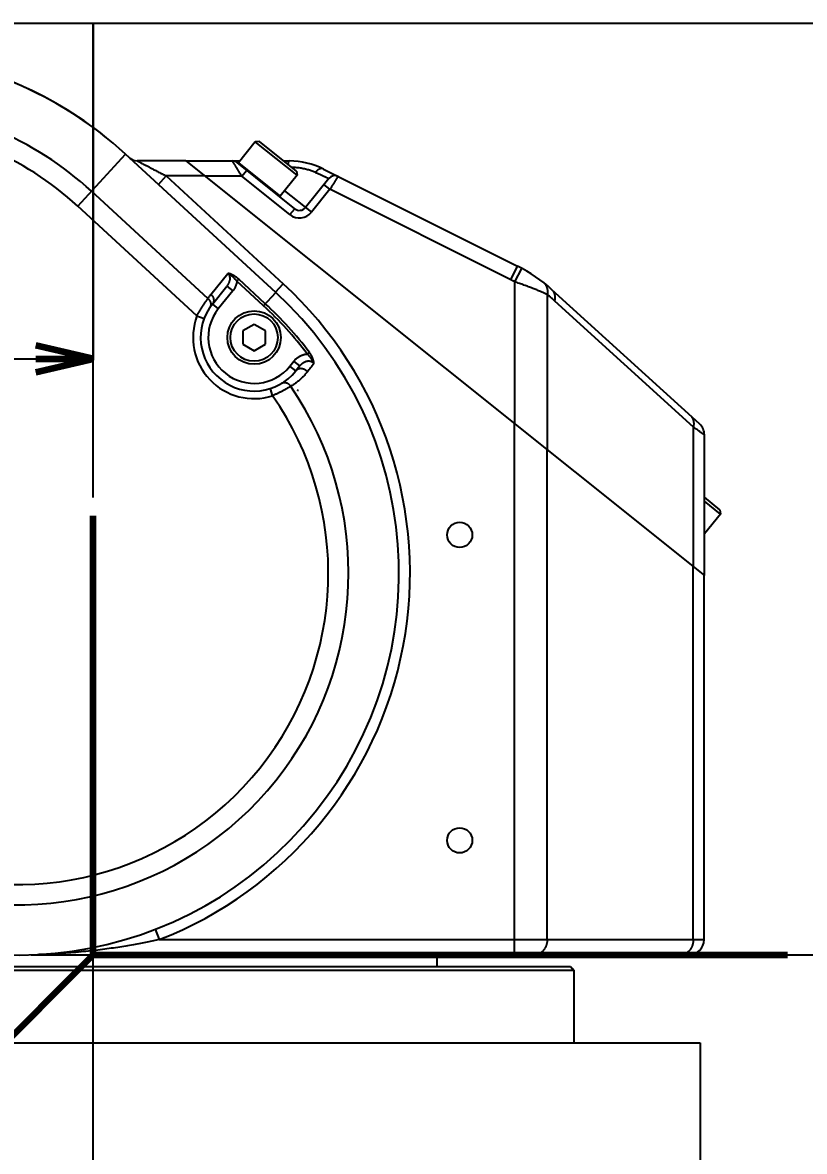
# Model space of a CAD drawing. Extents: x 0 to 4205, y 0 to 2970.
# Drawn here: x 2482.7 to 2585.1, y 548.4 to 696.3 of the extents above; entities that cross this region are included whole.
import ezdxf

# ---------------------------------------------------------------- set-up
doc = ezdxf.new("R2010")
doc.units = 0
doc.header["$LTSCALE"] = 231.275
doc.header["$PDMODE"] = 3
doc.header["$PDSIZE"] = 0.3125
doc.linetypes.add('CENTER', pattern=[0.6, 0.375, -0.075, 0.075, -0.075])
doc.layers.get('0').update_dxf_attribs({"linetype": 'CONTINUOUS'})
doc.layers.get('Defpoints').update_dxf_attribs({"linetype": 'CONTINUOUS'})
for name, color, linetype in [('5_ALL_CURVE', 7, 'CONTINUOUS'), ('95_ALL_DIM', 7, 'CONTINUOUS'), ('DEFAULT_1', 7, 'CENTER')]:
    doc.layers.add(name, color=color, linetype=linetype)
doc.layers.add('坐标轴', color=10, linetype='CONTINUOUS', lineweight=200)
doc.styles.get("Standard").update_dxf_attribs({"font": 'txt', "width": 0.8})
doc.dimstyles.new('DIMSTYLE_1', dxfattribs={"dimtxt": 20, "dimasz": 7.5, "dimexe": 0.18, "dimexo": 0.0625, "dimgap": 0.09, "dimtad": 1, "dimdec": 3, "dimdsep": 46, "dimtxsty": 'Standard', "dimblk": 'OPEN', "dimblk1": 'OPEN', "dimblk2": 'OPEN', "dimcen": 0.09, "dimadec": 0, "dimazin": 0, "dimtp": 0.001, "dimtm": 0.001, "dimtfac": 1, "dimtdec": 3, "dimtofl": 0, "dimtmove": 0, "dimatfit": 3, "dimldrblk": 'OPEN', "dimfxl": 1, "dimtolj": 1, "dimarcsym": 0})
doc.dimstyles.new('DIMSTYLE_3', dxfattribs={"dimtxt": 20, "dimasz": 7.5, "dimexe": 0.18, "dimexo": 0.0625, "dimgap": 0.09, "dimtad": 1, "dimdec": 3, "dimdsep": 46, "dimtxsty": 'Standard', "dimblk": 'OPEN', "dimblk1": 'OPEN', "dimblk2": 'OPEN', "dimcen": 0.09, "dimadec": 0, "dimazin": 0, "dimtp": 0.001, "dimtm": 0.001, "dimtfac": 1, "dimtdec": 3, "dimtofl": 0, "dimtmove": 0, "dimatfit": 3, "dimldrblk": 'OPEN', "dimfxl": 1, "dimtolj": 1, "dimarcsym": 0})

# ---------------------------------------------------------------- blocks, each defined once
blk = doc.blocks.new('_OPEN')
at = {"color": 0, "linetype": 'ByBlock'}
for p, q in [((0, 0), (-1, 0.233)), ((-1, -0.233), (0, 0)), ((-1, 0), (0, 0))]:
    blk.add_line(p, q, dxfattribs=at)
blk = doc.blocks.new('*D10')
at = {"layer": '95_ALL_DIM', "color": 0, "lineweight": -2, "transparency": 16777216}
for p, q in [((2391.97, 607.16), (2391.97, 301.06)), ((2491.97, 351.46), (2491.97, 301.06)), ((2484.47, 301.24), (2399.47, 301.24))]:
    blk.add_line(p, q, dxfattribs=at)
at = {"layer": 'Defpoints', "color": 0, "transparency": 16777216}
for p in [(2391.97, 607.22), (2491.97, 351.52), (2391.97, 301.24)]:
    blk.add_point(p, dxfattribs=at)
at = {"layer": '95_ALL_DIM', "color": 0, "lineweight": -2, "transparency": 16777216, "xscale": 7.5, "yscale": 7.5, "zscale": 7.5, "rotation": 180}
blk.add_blockref('_OPEN', (2391.97, 301.24), dxfattribs=at)
at = {"layer": '95_ALL_DIM', "color": 0, "lineweight": -2, "transparency": 16777216, "xscale": 7.5, "yscale": 7.5, "zscale": 7.5}
blk.add_blockref('_OPEN', (2491.97, 301.24), dxfattribs=at)
at = {"layer": '95_ALL_DIM', "color": 0, "transparency": 16777216, "insert": (2441.55, 311.33), "char_height": 20, "attachment_point": 5}
blk.add_mtext('\\A1;100', dxfattribs=at)
blk = doc.blocks.new('*D12')
at = {"layer": '95_ALL_DIM', "color": 0, "lineweight": -2, "transparency": 16777216}
for p, q in [((2481.59, 696.17), (2918.03, 696.17)), ((2917.85, 383.67), (2917.85, 688.67)), ((2588.41, 376.17), (2918.03, 376.17))]:
    blk.add_line(p, q, dxfattribs=at)
at = {"layer": 'Defpoints', "color": 0, "transparency": 16777216}
for p in [(2481.53, 696.17), (2917.85, 696.17), (2588.35, 376.17)]:
    blk.add_point(p, dxfattribs=at)
at = {"layer": '95_ALL_DIM', "color": 0, "lineweight": -2, "transparency": 16777216, "xscale": 7.5, "yscale": 7.5, "zscale": 7.5}
for p, rotation in [((2917.85, 696.17), 90), ((2917.85, 376.17), 270)]:
    blk.add_blockref('_OPEN', p, dxfattribs=dict(at, rotation=rotation))
at = {"layer": '95_ALL_DIM', "color": 0, "transparency": 16777216, "insert": (2907.76, 534.78), "char_height": 20, "attachment_point": 5, "rotation": 90}
blk.add_mtext('\\A1;320', dxfattribs=at)
blk = doc.blocks.new('*D14')
at = {"layer": '95_ALL_DIM', "color": 0, "lineweight": -2, "transparency": 16777216}
for p, q in [((2573.81, 769.39), (2868.03, 769.39)), ((2867.85, 383.67), (2867.85, 761.89)), ((2572.03, 376.17), (2868.03, 376.17))]:
    blk.add_line(p, q, dxfattribs=at)
at = {"layer": 'Defpoints', "color": 0, "transparency": 16777216}
for p in [(2573.74, 769.39), (2867.85, 769.39), (2571.97, 376.17)]:
    blk.add_point(p, dxfattribs=at)
at = {"layer": '95_ALL_DIM', "color": 0, "lineweight": -2, "transparency": 16777216, "xscale": 7.5, "yscale": 7.5, "zscale": 7.5}
for p, rotation in [((2867.85, 769.39), 90), ((2867.85, 376.17), 270)]:
    blk.add_blockref('_OPEN', p, dxfattribs=dict(at, rotation=rotation))
at = {"layer": '95_ALL_DIM', "color": 0, "transparency": 16777216, "insert": (2857.76, 573.88), "char_height": 20, "attachment_point": 5, "rotation": 90}
blk.add_mtext('\\A1;393.3', dxfattribs=at)
blk = doc.blocks.new('*D15')
at = {"layer": '95_ALL_DIM', "color": 0, "lineweight": -2, "transparency": 16777216}
for p, q in [((2517.44, 946.17), (2918.03, 946.17)), ((2917.85, 703.67), (2917.85, 938.67)), ((2517.68, 696.17), (2918.03, 696.17))]:
    blk.add_line(p, q, dxfattribs=at)
at = {"layer": 'Defpoints', "color": 0, "transparency": 16777216}
for p in [(2517.38, 946.17), (2917.85, 946.17), (2517.61, 696.17)]:
    blk.add_point(p, dxfattribs=at)
at = {"layer": '95_ALL_DIM', "color": 0, "lineweight": -2, "transparency": 16777216, "xscale": 7.5, "yscale": 7.5, "zscale": 7.5}
for p, rotation in [((2917.85, 946.17), 90), ((2917.85, 696.17), 270)]:
    blk.add_blockref('_OPEN', p, dxfattribs=dict(at, rotation=rotation))
at = {"layer": '95_ALL_DIM', "color": 0, "transparency": 16777216, "insert": (2907.76, 824.99), "char_height": 20, "attachment_point": 5, "rotation": 90}
blk.add_mtext('\\A1;250', dxfattribs=at)
blk = doc.blocks.new('*D16')
at = {"layer": '95_ALL_DIM', "color": 0, "lineweight": -2, "transparency": 16777216}
for p, q in [((2397.03, 1196.17), (2968.03, 1196.17)), ((2967.85, 1188.67), (2967.85, 383.67)), ((2587.03, 376.17), (2968.03, 376.17))]:
    blk.add_line(p, q, dxfattribs=at)
at = {"layer": 'Defpoints', "color": 0, "transparency": 16777216}
for p in [(2396.97, 1196.17), (2586.97, 376.17), (2967.85, 376.17)]:
    blk.add_point(p, dxfattribs=at)
at = {"layer": '95_ALL_DIM', "color": 0, "lineweight": -2, "transparency": 16777216, "xscale": 7.5, "yscale": 7.5, "zscale": 7.5}
for p, rotation in [((2967.85, 1196.17), 90), ((2967.85, 376.17), 270)]:
    blk.add_blockref('_OPEN', p, dxfattribs=dict(at, rotation=rotation))
at = {"layer": '95_ALL_DIM', "color": 0, "transparency": 16777216, "insert": (2957.76, 762.1), "char_height": 20, "attachment_point": 5, "rotation": 90}
blk.add_mtext('\\A1;820', dxfattribs=at)
blk = doc.blocks.new('*D22')
at = {"layer": '95_ALL_DIM', "color": 0, "lineweight": -2, "transparency": 16777216}
for p, q in [((2724.91, 904.01), (2560.69, 801.49)), ((2391.97, 696.08), (2391.97, 696.26)), ((2391.88, 696.17), (2392.06, 696.17))]:
    blk.add_line(p, q, dxfattribs=at)
at = {"layer": 'Defpoints', "color": 0, "transparency": 16777216}
for p in [(2554.33, 797.52), (2391.97, 696.17)]:
    blk.add_point(p, dxfattribs=at)
at = {"layer": '95_ALL_DIM', "color": 0, "lineweight": -2, "transparency": 16777216, "xscale": 7.5, "yscale": 7.5, "zscale": 7.5, "rotation": 211.9750392818408}
blk.add_blockref('_OPEN', (2554.33, 797.52), dxfattribs=at)
at = {"layer": '95_ALL_DIM', "color": 0, "transparency": 16777216, "insert": (2669.72, 881.45), "char_height": 20, "attachment_point": 5, "rotation": 31.975}
blk.add_mtext('\\A1;R191.5 *2', dxfattribs=at)
blk = doc.blocks.new('*D33')
at = {"layer": 'Defpoints', "color": 0, "transparency": 16777216}
for p in [(2568.84, 574.17), (2506.97, 376.17), (2759.79, 376.17)]:
    blk.add_point(p, dxfattribs=at)
at = {"layer": '坐标轴', "color": 0, "lineweight": -2, "transparency": 16777216}
for p, q in [((2568.9, 574.17), (2759.97, 574.17)), ((2759.79, 566.67), (2759.79, 383.67)), ((2507.03, 376.17), (2759.97, 376.17))]:
    blk.add_line(p, q, dxfattribs=at)
at = {"layer": '坐标轴', "color": 0, "lineweight": -2, "transparency": 16777216, "xscale": 7.5, "yscale": 7.5, "zscale": 7.5}
for p, rotation in [((2759.79, 574.17), 90), ((2759.79, 376.17), 270)]:
    blk.add_blockref('_OPEN', p, dxfattribs=dict(at, rotation=rotation))
at = {"layer": '坐标轴', "color": 0, "transparency": 16777216, "insert": (2749.7, 471), "char_height": 20, "attachment_point": 5, "rotation": 90}
blk.add_mtext('\\A1;198', dxfattribs=at)
blk = doc.blocks.new('*D34')
at = {"layer": 'Defpoints', "color": 0, "transparency": 16777216}
for p in [(2391.97, 696.08), (2491.97, 696.08), (2491.97, 652.23)]:
    blk.add_point(p, dxfattribs=at)
at = {"layer": '坐标轴', "color": 0, "lineweight": -2, "transparency": 16777216}
for p, q in [((2391.97, 696.01), (2391.97, 652.05)), ((2491.97, 696.01), (2491.97, 652.05)), ((2399.47, 652.23), (2484.47, 652.23))]:
    blk.add_line(p, q, dxfattribs=at)
at = {"layer": '坐标轴', "color": 0, "lineweight": -2, "transparency": 16777216, "xscale": 7.5, "yscale": 7.5, "zscale": 7.5, "rotation": 180}
blk.add_blockref('_OPEN', (2391.97, 652.23), dxfattribs=at)
at = {"layer": '坐标轴', "color": 0, "lineweight": -2, "transparency": 16777216, "xscale": 7.5, "yscale": 7.5, "zscale": 7.5}
blk.add_blockref('_OPEN', (2491.97, 652.23), dxfattribs=at)
at = {"layer": '坐标轴', "color": 0, "transparency": 16777216, "insert": (2441.97, 662.32), "char_height": 20, "attachment_point": 5}
blk.add_mtext('\\A1;100', dxfattribs=at)
blk = doc.blocks.new('*D35')
at = {"layer": 'Defpoints', "color": 0, "transparency": 16777216}
for p in [(2491.97, 696.19), (2491.97, 574.17), (2641.31, 574.17)]:
    blk.add_point(p, dxfattribs=at)
at = {"layer": '坐标轴', "color": 0, "lineweight": -2, "transparency": 16777216}
for p, q in [((2492.03, 696.19), (2641.49, 696.19)), ((2641.31, 688.69), (2641.31, 581.67)), ((2492.03, 574.17), (2641.49, 574.17))]:
    blk.add_line(p, q, dxfattribs=at)
at = {"layer": '坐标轴', "color": 0, "lineweight": -2, "transparency": 16777216, "xscale": 7.5, "yscale": 7.5, "zscale": 7.5}
for p, rotation in [((2641.31, 696.19), 90), ((2641.31, 574.17), 270)]:
    blk.add_blockref('_OPEN', p, dxfattribs=dict(at, rotation=rotation))
at = {"layer": '坐标轴', "color": 0, "transparency": 16777216, "insert": (2631.22, 635.18), "char_height": 20, "attachment_point": 5, "rotation": 90}
blk.add_mtext('\\A1;122.019', dxfattribs=at)
blk = doc.blocks.new('*D36')
at = {"layer": 'Defpoints', "color": 0, "transparency": 16777216}
for p in [(2391.97, 946.17), (2391.97, 696.17), (2673.47, 696.17)]:
    blk.add_point(p, dxfattribs=at)
at = {"layer": '坐标轴', "color": 0, "lineweight": -2, "transparency": 16777216}
for p, q in [((2392.03, 946.17), (2673.65, 946.17)), ((2673.47, 938.67), (2673.47, 703.67)), ((2392.03, 696.17), (2673.65, 696.17))]:
    blk.add_line(p, q, dxfattribs=at)
at = {"layer": '坐标轴', "color": 0, "lineweight": -2, "transparency": 16777216, "xscale": 7.5, "yscale": 7.5, "zscale": 7.5}
for p, rotation in [((2673.47, 946.17), 90), ((2673.47, 696.17), 270)]:
    blk.add_blockref('_OPEN', p, dxfattribs=dict(at, rotation=rotation))
at = {"layer": '坐标轴', "color": 0, "transparency": 16777216, "insert": (2663.38, 821.17), "char_height": 20, "attachment_point": 5, "rotation": 90}
blk.add_mtext('\\A1;250', dxfattribs=at)
blk = doc.blocks.new('*D40')
at = {"layer": 'Defpoints', "color": 0, "transparency": 16777216}
for p in [(2391.97, 696.17), (2491.97, 376.17), (2939.45, 376.17)]:
    blk.add_point(p, dxfattribs=at)
at = {"layer": '坐标轴', "color": 0, "lineweight": -2, "transparency": 16777216}
for p, q in [((2392.03, 696.17), (2939.63, 696.17)), ((2939.45, 688.67), (2939.45, 383.67)), ((2492.03, 376.17), (2939.63, 376.17))]:
    blk.add_line(p, q, dxfattribs=at)
at = {"layer": '坐标轴', "color": 0, "lineweight": -2, "transparency": 16777216, "xscale": 7.5, "yscale": 7.5, "zscale": 7.5}
for p, rotation in [((2939.45, 696.17), 90), ((2939.45, 376.17), 270)]:
    blk.add_blockref('_OPEN', p, dxfattribs=dict(at, rotation=rotation))
at = {"layer": '坐标轴', "color": 0, "transparency": 16777216, "insert": (2929.36, 536.17), "char_height": 20, "attachment_point": 5, "rotation": 90}
blk.add_mtext('\\A1;320', dxfattribs=at)

msp = doc.modelspace()

# ---------------------------------------------------------------- linework, layer by layer
for p, q in [((2513.1982, 680.6311), (2511.0118, 677.898)), ((2513.7604, 680.6935), (2513.1982, 680.6311)), ((2518.6643, 676.2582), (2513.1982, 680.6311)), ((2518.6018, 676.8204), (2513.7604, 680.6935)), ((2489.9474, 672.2249), (2496.2109, 679.0269)), ((2515.8814, 660.9135), (2496.2109, 679.0269)), ((2504.1118, 678.1674), (2497.7239, 678.1674)), ((2504.1118, 678.1674), (2572.012, 623.8473)), ((2504.1557, 678.1323), (2511.1992, 678.1323)), ((2518.3675, 671.8853), (2510.8328, 677.9132)), ((2511.0118, 677.898), (2516.4778, 673.5252)), ((2516.962, 678.1323), (2517.6513, 678.1323)), ((2522.1235, 677.0765), (2547.5443, 664.3661)), ((2500.5113, 675.0668), (2501.5248, 676.1674)), ((2506.6118, 676.1674), (2501.5248, 676.1674)), ((2501.5248, 676.1674), (2516.8536, 662.0521)), ((2511.4581, 676.1323), (2506.6557, 676.1323)), ((2511.4581, 676.1323), (2512.0828, 676.9132)), ((2517.7428, 671.1045), (2511.4581, 676.1323)), ((2518.6643, 676.2582), (2516.4778, 673.5252)), ((2518.6018, 676.8204), (2518.6643, 676.2582)), ((2522.8168, 675.8461), (2519.7731, 672.0415)), ((2507.0028, 660.1205), (2491.7417, 674.1735)), ((2517.0401, 674.2279), (2520.554, 671.4168)), ((2522.9588, 674.4228), (2520.554, 671.4168)), ((2522.9588, 674.4228), (2522.1779, 675.0475)), ((2546.6499, 662.5773), (2522.9588, 674.4228)), ((2505.5647, 657.8439), (2489.9474, 672.2249)), ((2517.7428, 671.1045), (2518.3675, 671.8853)), ((2546.6499, 662.5773), (2547.5443, 664.3661)), ((2547.1716, 662.3057), (2548.124, 664.0643)), ((2507.3978, 660.6588), (2509.6053, 663.4182)), ((2510.7879, 662.386), (2511.0271, 662.6458)), ((2514.2779, 659.1722), (2510.7879, 662.386)), ((2514.5172, 659.432), (2511.0271, 662.6458)), ((2547.1716, 643.7196), (2547.1716, 662.3057)), ((2507.5806, 659.3846), (2509.4754, 661.7532)), ((2510.2563, 661.1285), (2508.3614, 658.7599)), ((2509.4754, 661.7532), (2510.2563, 661.1285)), ((2514.2779, 659.1722), (2515.8814, 660.9135)), ((2515.8402, 660.9515), (2516.8536, 662.0521)), ((2571.3573, 643.7274), (2552.0535, 661.2764)), ((2507.5806, 659.3846), (2508.3614, 658.7599)), ((2551.4664, 640.2837), (2551.4664, 660.6095)), ((2570.6016, 643.2733), (2552.426, 659.7965)), ((2505.5647, 657.8439), (2506.5, 657.4899)), ((2513.0467, 656.7317), (2511.5571, 655.8717)), ((2514.5362, 655.8717), (2513.0467, 656.7317)), ((2511.5571, 655.8717), (2511.5571, 654.1517)), ((2514.5362, 654.1517), (2514.5362, 655.8717)), ((2511.5571, 654.1517), (2513.0467, 653.2917)), ((2513.0467, 653.2917), (2514.5362, 654.1517)), ((2517.7319, 651.2636), (2518.2685, 651.9343)), ((2519.0493, 651.3096), (2518.2685, 651.9343)), ((2520.0057, 652.8614), (2520.2874, 653.0745)), ((2518.5127, 650.6389), (2517.7319, 651.2636)), ((2519.0493, 651.3096), (2518.5127, 650.6389)), ((2515.4773, 647.3899), (2515.1735, 648.3427)), ((2518.808, 648.0975), (2518.7409, 648.1512)), ((2547.1277, 574.1674), (2547.1277, 643.7547)), ((2570.6016, 624.9756), (2570.6016, 643.2733)), ((2572.012, 623.8473), (2572.012, 642.2475)), ((2551.4225, 576.1674), (2551.4225, 640.3189)), ((2574.0435, 632.4671), (2572.012, 634.0923)), ((2574.106, 631.9048), (2572.012, 633.58)), ((2574.106, 631.9048), (2572.012, 629.2874)), ((2574.0435, 632.4671), (2574.106, 631.9048)), ((2570.5577, 576.1674), (2570.5577, 625.0107)), ((2571.9681, 576.1674), (2571.9681, 623.8824)), ((2500.1034, 577.5207), (2500.6295, 576.1674)), ((2500.6295, 576.1674), (2571.9681, 576.1674)), ((2483.872, 574.1674), (2569.9681, 574.1674)), ((2536.9681, 574.1674), (2536.9681, 572.6674)), ((2442.3389, 572.6674), (2554.4679, 572.6674)), ((2442.3389, 572.1671), (2554.91, 572.1671)), ((2554.91, 572.1671), (2554.91, 562.6674)), ((2412.4681, 562.6674), (2571.468, 562.6674)), ((2571.4681, 562.6674), (2571.4681, 545.9674))]:
    msp.add_line(p, q)
for centre, radius in [((2513.0467, 655.0117), 3.5), ((2513.0467, 655.0117), 3.1), ((2539.9681, 629.1674), 1.65), ((2539.9681, 589.1674), 1.65)]:
    msp.add_circle(centre, radius)
for centre, radius, start, end in [((2462.2975, 642.2807), 50, 51.227289, 67.360059), ((2462.3414, 642.2456), 50, 47.360059, 67.360059), ((2462.3414, 642.2456), 43.4023, 47.360059, 67.360059), ((2462.3414, 642.2456), 40.7535, 47.360059, 67.360059), ((2497.7239, 679.6674), 1.5, 231.464962, 269.999997), ((2510.2081, 677.1323), 1, 51.340192, 90), ((2511.0898, 677.8356), 0.1, 141.340192, 231.340192), ((2517.6513, 668.1323), 10, 63.434882, 90.000069), ((2523.5977, 675.2214), 1, 63.434949, 141.340192), ((2516.3997, 673.5876), 0.1, 231.340192, 321.340192), ((2518.9922, 672.6662), 2, 231.340192, 321.340192), ((2518.9922, 672.6662), 1, 231.340192, 321.340192), ((2538.6, 646.4776), 20, 47.726311, 63.434949), ((2538.6, 646.4776), 18, 61.562562, 63.434949), ((2482.012, 624.1323), 50, 235.320324, 47.360059), ((2481.9681, 624.1674), 51.5, 291.245104, 47.360059), ((2513.0467, 655.0117), 7, 141.340198, 321.340152), ((2482.012, 624.1323), 47.986, 37.09496, 47.360059), ((2513.0467, 655.0117), 8, 159.266633, 287.687951), ((2513.0467, 655.0117), 6, 141.340192, 321.340192), ((2482.012, 624.1323), 47.6328, 37.094959, 47.360059), ((2482.012, 624.1323), 43.4023, 248.329831, 34.350553), ((2482.012, 624.1323), 43.8853, 33.072072, 33.182676), ((2513.0467, 655.0117), 9, 309.63114, 309.803233), ((2482.012, 624.1323), 40.7535, 247.881957, 34.798427), ((2570.012, 642.2475), 2, 359.999903, 47.726325), ((2569.9681, 576.1674), 2, 270, 360)]:
    msp.add_arc(centre, radius, start, end)
for points, start_tangent, end_tangent in [([(2497.7239, 678.1674), (2497.7331, 678.1626), (2497.7449, 678.1564), (2497.7619, 678.1474), (2497.7846, 678.1355), (2497.8133, 678.1204), (2497.8485, 678.1018), (2497.8908, 678.0796), (2497.9407, 678.0533), (2497.9989, 678.0227), (2498.0658, 677.9875), (2498.1419, 677.9474), (2498.2273, 677.9025), (2498.322, 677.8527), (2498.4266, 677.7977), (2498.5416, 677.7372), (2498.6675, 677.6709), (2498.8046, 677.5987), (2498.9532, 677.5206), (2499.1133, 677.4363), (2499.2851, 677.3459), (2499.4685, 677.2494), (2499.6631, 677.147), (2499.8684, 677.039), (2500.0839, 676.9256), (2500.3087, 676.8073), (2500.5414, 676.6849), (2500.7805, 676.5591), (2501.0248, 676.4305), (2501.2733, 676.2998), (2501.5248, 676.1674)], (0.88496413, -0.4656592), (0.88496626, -0.46565515)), ([(2511.4581, 676.1323), (2511.3539, 676.2989), (2511.2508, 676.4639), (2511.1495, 676.626), (2511.051, 676.7835), (2510.9562, 676.9353), (2510.8656, 677.0802), (2510.78, 677.2173), (2510.6996, 677.3458), (2510.6251, 677.4651), (2510.5565, 677.5748), (2510.4941, 677.6747), (2510.4379, 677.7645), (2510.388, 677.8443), (2510.3444, 677.9142), (2510.3069, 677.9741), (2510.2756, 678.0242), (2510.2505, 678.0645), (2510.2314, 678.095), (2510.2181, 678.1162), (2510.2105, 678.1284), (2510.2081, 678.1323)], (-0.53005282, 0.84796463), (-0.53002808, 0.84798009)), ([(2510.8328, 677.9132), (2510.8418, 677.9104), (2510.8538, 677.9068), (2510.8716, 677.9014), (2510.8962, 677.8939), (2510.9287, 677.8841), (2510.9702, 677.8715), (2510.9862, 677.8666)], (0.95702676, -0.28999962), (0.95702298, -0.29001209)), ([(2510.9862, 677.8666), (2510.9942, 677.8642)], (0.95702298, -0.29001209), (0.95702299, -0.29001206)), ([(2517.6513, 678.1323), (2517.6313, 678.1279), (2517.6115, 678.1149), (2517.5921, 678.0933), (2517.5731, 678.0633), (2517.5549, 678.0252), (2517.5374, 677.9793), (2517.521, 677.926), (2517.5057, 677.8658), (2517.4917, 677.7993), (2517.4791, 677.7269), (2517.4779, 677.7195)], (-1, 0.00000009), (-0.15356585, -0.98813842)), ([(2517.9791, 677.3187), (2518.1218, 677.3173), (2518.4456, 677.3045), (2518.7589, 677.2792), (2519.0608, 677.2424), (2519.3523, 677.1952), (2519.6339, 677.1383), (2519.9051, 677.0725), (2520.1663, 676.9987), (2520.4172, 676.9177), (2520.6567, 676.8306), (2520.8846, 676.7386), (2521.1004, 676.6428)], (0.99999947, -0.00102729), (0.90705113, -0.42102047)), ([(2522.1234, 677.0766), (2522.0599, 677.1033), (2521.993, 677.1219), (2521.9233, 677.1321), (2521.8513, 677.1339), (2521.7778, 677.1272), (2521.7034, 677.112), (2521.6288, 677.0886), (2521.5546, 677.0572), (2521.4814, 677.0179), (2521.41, 676.9712), (2521.341, 676.9175), (2521.2749, 676.8572), (2521.2124, 676.791), (2521.1541, 676.7193), (2521.1004, 676.6428)], (-0.89442717, 0.44721364), (-0.54575941, -0.83794193)), ([(2521.1004, 676.6428), (2521.329, 676.5367), (2521.5431, 676.4373), (2521.7419, 676.345), (2521.925, 676.26), (2522.0919, 676.1826), (2522.2424, 676.1127), (2522.3759, 676.0508), (2522.4921, 675.9968), (2522.5909, 675.9509), (2522.6721, 675.9133), (2522.7354, 675.8839), (2522.7807, 675.8629), (2522.8078, 675.8503), (2522.8168, 675.8461)], (0.90705068, -0.42102145), (0.90705359, -0.42101519)), ([(2524.0449, 676.1158), (2524.0419, 676.1111), (2524.0328, 676.0971), (2524.0178, 676.0737), (2523.9969, 676.0411), (2523.9703, 675.9995), (2523.938, 675.9492), (2523.9002, 675.8903), (2523.8571, 675.8232), (2523.8091, 675.7483), (2523.7562, 675.6659), (2523.6989, 675.5765), (2523.6374, 675.4807), (2523.572, 675.3788), (2523.5032, 675.2715), (2523.4313, 675.1595), (2523.3568, 675.0432), (2523.2799, 674.9234), (2523.2013, 674.8008), (2523.1212, 674.676), (2523.0402, 674.5498), (2522.9588, 674.4228)], (-0.53996002, -0.84169066), (-0.53994256, -0.84170187)), ([(2509.6053, 663.4182), (2509.6469, 663.3753), (2509.6855, 663.3283), (2509.721, 663.2773), (2509.7528, 663.2225), (2509.7809, 663.1641), (2509.8049, 663.1025), (2509.8248, 663.0376), (2509.8403, 662.9696), (2509.8514, 662.8985), (2509.8578, 662.8244), (2509.8594, 662.7477), (2509.8561, 662.6687), (2509.8476, 662.5876), (2509.8339, 662.5047), (2509.8148, 662.4205), (2509.7904, 662.3353), (2509.7606, 662.2496), (2509.7255, 662.1638), (2509.6852, 662.0786), (2509.6398, 661.9944), (2509.5895, 661.9117), (2509.5346, 661.8312), (2509.4754, 661.7532)], (0.72516666, -0.68857339), (-0.62469412, -0.78086955)), ([(2510.7879, 662.386), (2510.7207, 662.4701), (2510.6509, 662.5532), (2510.5789, 662.6348), (2510.5049, 662.7148), (2510.4291, 662.7929), (2510.3515, 662.869), (2510.2734, 662.9421), (2510.198, 663.0094), (2510.1299, 663.0673), (2510.069, 663.117), (2510.014, 663.16), (2509.9643, 663.1974), (2509.9185, 663.2305), (2509.8768, 663.2594), (2509.8386, 663.285), (2509.8031, 663.3078), (2509.7701, 663.3283), (2509.7398, 663.3464), (2509.7117, 663.3626), (2509.685, 663.3774), (2509.6589, 663.3913), (2509.6326, 663.4048), (2509.6053, 663.4182)], (-0.61382732, 0.78944032), (-0.90228458, 0.43114097)), ([(2511.0271, 662.6458), (2510.93, 662.7323), (2510.8303, 662.8156), (2510.7287, 662.8949), (2510.6258, 662.9699), (2510.522, 663.0402), (2510.418, 663.1055), (2510.3157, 663.1646), (2510.2195, 663.2154), (2510.1354, 663.2561), (2510.0624, 663.2885), (2509.9987, 663.3143), (2509.943, 663.3351), (2509.8934, 663.352), (2509.8499, 663.3656), (2509.8114, 663.3767), (2509.7767, 663.3858), (2509.7456, 663.3933), (2509.7179, 663.3993), (2509.693, 663.4043), (2509.67, 663.4085), (2509.6482, 663.4121), (2509.6268, 663.4153), (2509.6053, 663.4182)], (-0.73562574, 0.6773882), (-0.99256145, 0.12174472)), ([(2510.7879, 662.386), (2510.7666, 662.2411), (2510.7358, 662.0957), (2510.6952, 661.9503), (2510.6451, 661.8058), (2510.5854, 661.6633), (2510.5163, 661.5234), (2510.4382, 661.387), (2510.3514, 661.2551), (2510.2563, 661.1285)], (-0.1137649, -0.9935077), (-0.62469345, -0.78087009)), ([(2551.4664, 660.6095), (2551.3093, 660.6834), (2551.1365, 660.7634), (2550.9484, 660.8493), (2550.7453, 660.9404), (2550.5277, 661.0362), (2550.2965, 661.136), (2550.0525, 661.2393), (2549.7966, 661.3452), (2549.5302, 661.4531), (2549.2544, 661.5621), (2548.9707, 661.6716), (2548.6801, 661.7809), (2548.384, 661.8895), (2548.0838, 661.9968), (2547.7807, 662.1022), (2547.4762, 662.2053), (2547.1716, 662.3057)], (-0.90385862, 0.42783127), (-0.95105616, 0.30901808)), ([(2551.4664, 660.6095), (2551.491, 660.7534), (2551.505, 660.8965), (2551.5085, 661.0378), (2551.5014, 661.1765), (2551.4837, 661.3118), (2551.4555, 661.4429), (2551.4171, 661.5689), (2551.3685, 661.6892), (2551.3102, 661.8029), (2551.2425, 661.9095), (2551.1658, 662.0082), (2551.0805, 662.0985), (2550.9872, 662.1797)], (0.20254855, 0.97927222), (-0.78510792, 0.61935898)), ([(2552.426, 659.7965), (2552.455, 659.9406), (2552.4728, 660.0838), (2552.4795, 660.2252), (2552.475, 660.3639), (2552.4593, 660.499), (2552.4325, 660.6296), (2552.3949, 660.755), (2552.3465, 660.8743), (2552.2878, 660.9867), (2552.2191, 661.0917), (2552.1408, 661.1884), (2552.0535, 661.2764)], (0.23185747, 0.97274977), (-0.73994007, 0.67267279)), ([(2505.5647, 657.8439), (2505.6529, 658.0099), (2505.7421, 658.1733), (2505.8321, 658.3337), (2505.9224, 658.4906), (2506.0126, 658.6435), (2506.1024, 658.7922), (2506.1914, 658.9361), (2506.2793, 659.075), (2506.3655, 659.2086), (2506.4497, 659.3365), (2506.5315, 659.4584), (2506.6105, 659.574), (2506.6863, 659.683), (2506.7584, 659.7852), (2506.8265, 659.8803), (2506.8902, 659.968), (2506.949, 660.0481), (2507.0028, 660.1205)], (0.46381041, 0.88593448), (0.59863835, 0.80101943)), ([(2507.0028, 660.1205), (2507.1298, 660.304), (2507.2615, 660.4835), (2507.3978, 660.6588)], (0.55740327, 0.83024189), (0.62469523, 0.78086866)), ([(2507.0028, 660.1205), (2507.0645, 660.0633), (2507.1215, 660.0018), (2507.1734, 659.9366), (2507.2198, 659.8681), (2507.2604, 659.7967), (2507.2949, 659.723), (2507.323, 659.6475), (2507.3446, 659.5708), (2507.3595, 659.4933), (2507.3676, 659.4157), (2507.3689, 659.3385), (2507.3632, 659.2622), (2507.3507, 659.1874), (2507.3315, 659.1146), (2507.3057, 659.0444), (2507.2734, 658.9772), (2507.235, 658.9136)], (0.75820294, -0.65201864), (-0.55740337, -0.83024182)), ([(2507.3978, 660.6588), (2507.4582, 660.6008), (2507.5139, 660.5386), (2507.5646, 660.4726), (2507.6099, 660.4035), (2507.6495, 660.3315), (2507.6832, 660.2573), (2507.7107, 660.1813), (2507.7317, 660.1042), (2507.7462, 660.0263), (2507.7541, 659.9484), (2507.7552, 659.8708), (2507.7496, 659.7943), (2507.7374, 659.7193), (2507.7185, 659.6463), (2507.6932, 659.5758), (2507.6616, 659.5084), (2507.624, 659.4445), (2507.5806, 659.3846)], (0.74592533, -0.66602958), (-0.62469505, -0.78086881)), ([(2552.426, 659.7965), (2552.1125, 660.0749), (2551.7927, 660.3459), (2551.4664, 660.6095)], (-0.73993996, 0.67267292), (-0.78510798, 0.61935891)), ([(2518.2685, 651.9343), (2518.3687, 652.0522), (2518.4754, 652.1637), (2518.5879, 652.2681), (2518.7055, 652.3649), (2518.8276, 652.4537), (2518.9534, 652.5342), (2519.0821, 652.606), (2519.213, 652.6691), (2519.3452, 652.7232), (2519.4783, 652.7684), (2519.6114, 652.8046), (2519.744, 652.8321), (2519.8756, 652.851), (2520.0057, 652.8614)], (0.62469653, 0.78086762), (0.99882245, 0.04851502)), ([(2519.0493, 651.3096), (2519.1146, 651.3871), (2519.1834, 651.4608), (2519.2552, 651.5302), (2519.3297, 651.5951), (2519.4062, 651.655), (2519.4843, 651.7098), (2519.5635, 651.7591), (2519.6432, 651.8028), (2519.723, 651.8409), (2519.8025, 651.8732), (2519.8812, 651.8999), (2519.9589, 651.9209), (2520.0352, 651.9364), (2520.1097, 651.9464), (2520.1823, 651.9512), (2520.2528, 651.9507), (2520.3209, 651.9453), (2520.3867, 651.935), (2520.4497, 651.92), (2520.5098, 651.9004), (2520.5668, 651.8766), (2520.6206, 651.8487), (2520.6713, 651.8168), (2520.7189, 651.7809), (2520.7633, 651.7412), (2520.8044, 651.6978), (2520.8419, 651.6509), (2520.876, 651.6005)], (0.62469532, 0.78086859), (0.52612168, -0.8504093)), ([(2520.876, 651.6005), (2520.866, 651.6296), (2520.856, 651.6573), (2520.8456, 651.6842), (2520.8347, 651.7114), (2520.8229, 651.7396), (2520.8097, 651.7696), (2520.7946, 651.8023), (2520.7773, 651.8381), (2520.7578, 651.8768), (2520.7358, 651.9186), (2520.7106, 651.9641), (2520.6819, 652.014), (2520.6489, 652.0687), (2520.6111, 652.1288), (2520.5671, 652.1955), (2520.5167, 652.2685), (2520.4612, 652.3451), (2520.402, 652.4229), (2520.3406, 652.4999), (2520.2773, 652.5754), (2520.212, 652.6495), (2520.1449, 652.7221), (2520.0761, 652.7928), (2520.0057, 652.8614)], (-0.31483416, 0.9491467), (-0.72510645, 0.68863679)), ([(2520.876, 651.6005), (2520.8755, 651.6228), (2520.8748, 651.6444), (2520.8739, 651.6659), (2520.8726, 651.6881), (2520.8709, 651.7117), (2520.8687, 651.7376), (2520.8657, 651.7664), (2520.8618, 651.7991), (2520.8566, 651.8356), (2520.8499, 651.8765), (2520.8412, 651.9227), (2520.8298, 651.9753), (2520.815, 652.0354), (2520.7959, 652.1038), (2520.7709, 652.1827), (2520.7389, 652.2721), (2520.7001, 652.3689), (2520.655, 652.47), (2520.6047, 652.5721), (2520.5497, 652.6743), (2520.4902, 652.7761), (2520.4265, 652.8771), (2520.3587, 652.9767), (2520.2874, 653.0745)], (-0.01290708, 0.9999167), (-0.60313883, 0.79763623)), ([(2520.0189, 650.5177), (2519.7112, 650.1522), (2519.3795, 649.8035), (2519.0249, 649.4739), (2518.6488, 649.1654), (2518.254, 648.8805), (2517.845, 648.6222)], (-0.62053921, -0.78417542), (-0.86165418, -0.50749589)), ([(2520.0189, 650.5177), (2519.9652, 650.5803), (2519.9068, 650.639), (2519.8443, 650.6935), (2519.7779, 650.7432), (2519.7082, 650.788), (2519.6357, 650.8274), (2519.5608, 650.8612), (2519.4841, 650.8892), (2519.406, 650.9112), (2519.3272, 650.927), (2519.2482, 650.9365), (2519.1694, 650.9396), (2519.0916, 650.9365), (2519.0151, 650.9269), (2518.9405, 650.9111), (2518.8684, 650.8891), (2518.7991, 650.8611), (2518.7333, 650.8273), (2518.6714, 650.7878), (2518.6137, 650.7431), (2518.5607, 650.6933), (2518.5127, 650.6389)], (-0.62281035, 0.78237285), (-0.62469505, -0.78086881)), ([(2520.876, 651.6005), (2520.444, 651.0548), (2520.0189, 650.5177)], (-0.62076252, -0.78399866), (-0.62054012, -0.7841747)), ([(2517.845, 648.6222), (2517.7961, 648.6904), (2517.7424, 648.7546), (2517.6842, 648.8144), (2517.6221, 648.8693), (2517.5564, 648.9189), (2517.4876, 648.9629), (2517.4162, 649.001), (2517.3426, 649.0329), (2517.2674, 649.0583), (2517.1912, 649.0772), (2517.1145, 649.0894), (2517.0377, 649.0947), (2516.9615, 649.0932), (2516.8864, 649.0849), (2516.813, 649.0698), (2516.7416, 649.048), (2516.6729, 649.0196), (2516.6073, 648.985)], (-0.55218928, 0.83371877), (-0.86096097, -0.50867103)), ([(2517.845, 648.6222), (2517.7684, 648.5751), (2517.6836, 648.5235), (2517.591, 648.4678), (2517.4906, 648.4084), (2517.3829, 648.3455), (2517.2681, 648.2797), (2517.1466, 648.2112), (2517.0188, 648.1406), (2516.885, 648.068), (2516.7455, 647.9939), (2516.6009, 647.9188), (2516.4515, 647.8429), (2516.2976, 647.7665), (2516.1397, 647.6901), (2515.9783, 647.6139), (2515.8138, 647.5383), (2515.6466, 647.4635), (2515.4773, 647.3899)], (-0.85008028, -0.52665313), (-0.91912477, -0.39396656)), ([(2570.6016, 643.2733), (2570.6305, 643.4174), (2570.6484, 643.5606), (2570.6551, 643.702), (2570.6505, 643.8407), (2570.6349, 643.9757), (2570.6081, 644.1064), (2570.5704, 644.2317), (2570.5221, 644.351), (2570.4633, 644.4635), (2570.3946, 644.5685), (2570.3163, 644.6652), (2570.229, 644.7532)], (0.23185747, 0.97274977), (-0.73994007, 0.67267279)), ([(2572.012, 642.2475), (2572.0028, 642.2542), (2571.9749, 642.2745), (2571.928, 642.3086), (2571.8619, 642.3567), (2571.7763, 642.419), (2571.6708, 642.4957), (2571.545, 642.5872), (2571.3986, 642.6936), (2571.2314, 642.8152), (2571.0431, 642.9522), (2570.8333, 643.1048), (2570.6016, 643.2733)], (-0.80872727, 0.58818382), (-0.808738, 0.58816906)), ([(2500.6295, 576.1674), (2499.8661, 576.0018), (2499.0499, 575.8334), (2498.1736, 575.6623), (2497.2374, 575.4907), (2496.2409, 575.3202), (2495.1831, 575.1528), (2494.0668, 574.991), (2492.8927, 574.8372), (2491.6632, 574.6936), (2490.3837, 574.563), (2489.0572, 574.4476), (2487.691, 574.3497), (2486.2909, 574.2713), (2484.8599, 574.2138)], (-0.97620056, -0.21686972), (-0.99948398, -0.03212115)), ([(2551.4225, 576.1674), (2551.4191, 576.0418), (2551.4089, 575.9167), (2551.392, 575.7926), (2551.3685, 575.67), (2551.3384, 575.5494), (2551.3018, 575.4312), (2551.259, 575.3159), (2551.21, 575.2039), (2551.155, 575.0958), (2551.0944, 574.9918), (2551.0282, 574.8926), (2550.9569, 574.7983), (2550.8806, 574.7095), (2550.7996, 574.6264), (2550.7143, 574.5494), (2550.6251, 574.4788), (2550.5322, 574.4148), (2550.436, 574.3578), (2550.337, 574.3079), (2550.2354, 574.2653), (2550.1318, 574.2302), (2550.0265, 574.2028), (2549.9199, 574.1832), (2549.8124, 574.1714), (2549.7046, 574.1674)], (0, -1), (-1, 0)), ([(2570.5577, 576.1674), (2570.5543, 576.0418), (2570.5441, 575.9167), (2570.5272, 575.7926), (2570.5037, 575.67), (2570.4736, 575.5494), (2570.437, 575.4312), (2570.3942, 575.3159), (2570.3452, 575.2039), (2570.2902, 575.0958), (2570.2296, 574.9918), (2570.1634, 574.8926), (2570.0921, 574.7983), (2570.0157, 574.7095), (2569.9348, 574.6264), (2569.8495, 574.5494), (2569.7603, 574.4788), (2569.6674, 574.4148), (2569.5712, 574.3578), (2569.4722, 574.3079), (2569.3706, 574.2653), (2569.267, 574.2302), (2569.1617, 574.2028), (2569.0551, 574.1832), (2568.9476, 574.1714), (2568.8398, 574.1674)], (0, -1), (-1, 0)), ([(2554.4681, 572.6674), (2554.6606, 572.4488), (2554.91, 572.1671)], (0.65982699, -0.75141756), (0.66370804, -0.74799173))]:
    msp.add_spline(points, degree=3, dxfattribs=dict(start_tangent=start_tangent, end_tangent=end_tangent))
at = {"layer": '5_ALL_CURVE'}
for centre, radius, start, end in [((2391.9681, 696.1674), 500, 25, 250), ((2391.9681, 696.1674), 250, 25, 250), ((2499.9614, 529.0392), 250, 13.009095, 74.03004)]:
    msp.add_arc(centre, radius, start, end, dxfattribs=at)
at = {"layer": 'DEFAULT_1'}
for p, q in [((2391.9681, 696.1674), (2512.6146, 696.1674)), ((2491.9681, 356.5187), (2491.9681, 696.1869))]:
    msp.add_line(p, q, dxfattribs=at)
at = {"layer": '坐标轴', "color": 6}
msp.add_line((2491.9681, 574.1674), (2491.9681, 631.6853), dxfattribs=at)
at = {"layer": '坐标轴'}
for q in [(2473.943, 556.1424), (2582.8711, 574.1674)]:
    msp.add_line((2491.9681, 574.1674), q, dxfattribs=at)

# ---------------------------------------------------------------- dimensions: what is measured, and where the dimension line sits
at = {"layer": '95_ALL_DIM'}
for base, p1, p2, angle, picture, middle in [((2967.8527, 376.1674), (2396.9681, 1196.1674), (2586.9681, 376.1674), 270, '*D16', (2967.8527, 762.1033)), ((2917.8527, 946.1674), (2517.6146, 696.1674), (2517.376, 946.1674), 90, '*D15', (2917.8527, 824.9875)), ((2917.8527, 696.1674), (2588.3467, 376.1674), (2481.5274, 696.1674), 90, '*D12', (2917.8527, 534.785)), ((2391.9681, 301.2443), (2491.9681, 351.5187), (2391.9681, 607.224), 180, '*D10', (2441.5481, 301.2443))]:
    dim = msp.add_linear_dim(base=base, p1=p1, p2=p2, angle=angle, dimstyle='DIMSTYLE_3', dxfattribs=at)
    dim.commit()
    dim.dimension.update_dxf_attribs({"geometry": picture, "text_midpoint": middle, "dimtype": 160})
dim = msp.add_radius_dim(center=(2391.9681, 696.1674), mpoint=(2554.3286, 797.5232), text='R191.5 *2', dimstyle='DIMSTYLE_1', dxfattribs=at)
dim.commit()
dim.dimension.update_dxf_attribs({"geometry": '*D22', "text_midpoint": (2675.0632, 872.8935), "dimtype": 164})
dim = msp.add_linear_dim(base=(2867.8527, 769.3907), p1=(2571.9681, 376.1674), p2=(2573.7448, 769.3907), angle=90, text='393.3', dimstyle='DIMSTYLE_3', dxfattribs=at)
dim.commit()
dim.dimension.update_dxf_attribs({"geometry": '*D14', "text_midpoint": (2867.8527, 573.8771), "dimtype": 160})
at = {"layer": '坐标轴', "color": 2}
for base, p1, p2, picture, middle in [((2673.4652, 696.1674), (2391.9681, 946.1674), (2391.9681, 696.1674), '*D36', (2663.3752, 821.1674)), ((2939.4535, 376.1674), (2391.9681, 696.1674), (2491.9681, 376.1674), '*D40', (2929.3635, 536.1674)), ((2641.31029, 574.16741), (2491.96807, 696.18688), (2491.96807, 574.16741), '*D35', (2631.22029, 635.17715))]:
    dim = msp.add_linear_dim(base=base, p1=p1, p2=p2, angle=90, dimstyle='DIMSTYLE_1', dxfattribs=at)
    dim.commit()
    dim.dimension.update_dxf_attribs({"geometry": picture, "text_midpoint": middle})
dim = msp.add_linear_dim(base=(2491.9681, 652.2277), p1=(2391.9681, 696.0774), p2=(2491.9681, 696.0774), dimstyle='DIMSTYLE_1', dxfattribs=at)
dim.commit()
dim.dimension.update_dxf_attribs({"geometry": '*D34', "text_midpoint": (2441.9681, 652.2277), "dimtype": 160})
dim = msp.add_linear_dim(base=(2759.7914, 376.1674), p1=(2568.8398, 574.1674), p2=(2506.9681, 376.1674), angle=90, dimstyle='DIMSTYLE_1', dxfattribs=at)
dim.commit()
dim.dimension.update_dxf_attribs({"geometry": '*D33', "text_midpoint": (2759.7914, 471.0015), "dimtype": 160})

doc.saveas('drawing.dxf')
